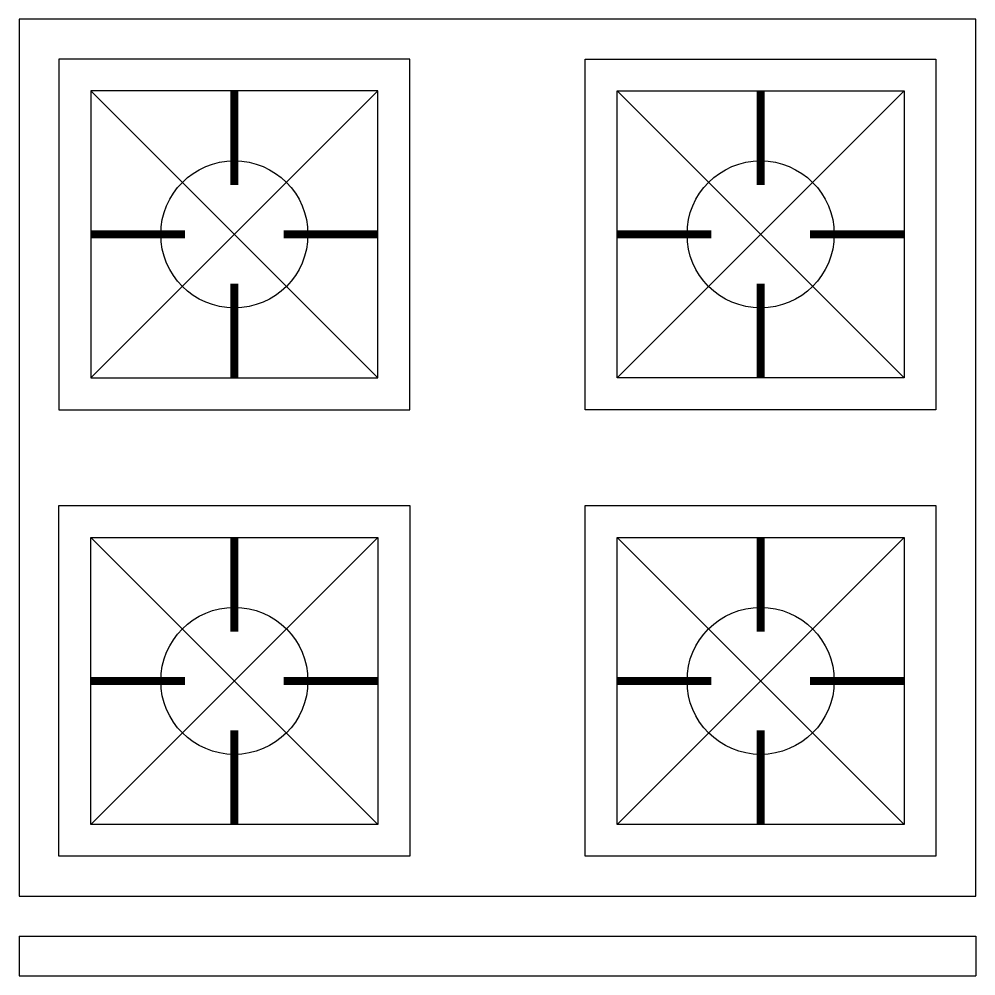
# Model space of a CAD drawing. Header units: inches. Extents: x 9.588 to 10.188, y 14.003 to 14.603.
import ezdxf

# ---------------------------------------------------------------- set-up
doc = ezdxf.new("R2010")
doc.units = ezdxf.units.IN
doc.header["$MEASUREMENT"] = 0

# ---------------------------------------------------------------- blocks, each defined once
blk = doc.blocks.new('ESTUF-02')
for p, q in [((-0.025, 0.3), (0, 0.3)), ((-0.025, -0.3), (-0.025, 0.3)), ((0, -0.3), (0, 0.3)), ((-0.555, 0.075), (-0.375, 0.255)), ((-0.375, 0.075), (-0.555, 0.255)), ((-0.095, 0.075), (-0.275, 0.255)), ((-0.275, 0.075), (-0.095, 0.255)), ((-0.375, -0.255), (-0.555, -0.075)), ((-0.555, -0.255), (-0.375, -0.075)), ((-0.095, -0.255), (-0.275, -0.075)), ((-0.275, -0.255), (-0.095, -0.075)), ((-0.025, -0.3), (0, -0.3))]:
    blk.add_line(p, q)
for points in [[(-0.6, -0.3), (-0.05, -0.3), (-0.05, 0.3), (-0.6, 0.3)], [(-0.355, 0.055), (-0.575, 0.055), (-0.575, 0.275), (-0.355, 0.275)], [(-0.075, 0.275), (-0.075, 0.055), (-0.295, 0.055), (-0.295, 0.275)], [(-0.375, 0.075), (-0.555, 0.075), (-0.555, 0.255), (-0.375, 0.255)], [(-0.095, 0.255), (-0.095, 0.075), (-0.275, 0.075), (-0.275, 0.255)], [(-0.575, -0.275), (-0.355, -0.275), (-0.355, -0.055), (-0.575, -0.055)], [(-0.075, -0.275), (-0.295, -0.275), (-0.295, -0.055), (-0.075, -0.055)], [(-0.555, -0.255), (-0.375, -0.255), (-0.375, -0.075), (-0.555, -0.075)], [(-0.095, -0.255), (-0.275, -0.255), (-0.275, -0.075), (-0.095, -0.075)]]:
    blk.add_lwpolyline(points, close=True)
at = {"const_width": 0.005}
for points in [[(-0.465, 0.255), (-0.465, 0.19594)], [(-0.185, 0.255), (-0.185, 0.19594)], [(-0.555, 0.165), (-0.49594, 0.165)], [(-0.375, 0.165), (-0.43406, 0.165)], [(-0.275, 0.165), (-0.21594, 0.165)], [(-0.095, 0.165), (-0.15406, 0.165)], [(-0.465, 0.075), (-0.465, 0.13406)], [(-0.185, 0.075), (-0.185, 0.13406)], [(-0.465, -0.075), (-0.465, -0.13406)], [(-0.185, -0.075), (-0.185, -0.13406)], [(-0.555, -0.165), (-0.49594, -0.165)], [(-0.375, -0.165), (-0.43406, -0.165)], [(-0.275, -0.165), (-0.21594, -0.165)], [(-0.095, -0.165), (-0.15406, -0.165)], [(-0.465, -0.255), (-0.465, -0.19594)], [(-0.185, -0.255), (-0.185, -0.19594)]]:
    blk.add_lwpolyline(points, dxfattribs=at)
for centre in [(-0.465, 0.165), (-0.185, 0.165), (-0.465, -0.165), (-0.185, -0.165)]:
    blk.add_circle(centre, 0.04614)

msp = doc.modelspace()

# ---------------------------------------------------------------- block references
at = {"rotation": 270}
msp.add_blockref('ESTUF-02', (9.88848, 14.00334), dxfattribs=at)

doc.saveas('drawing.dxf')
